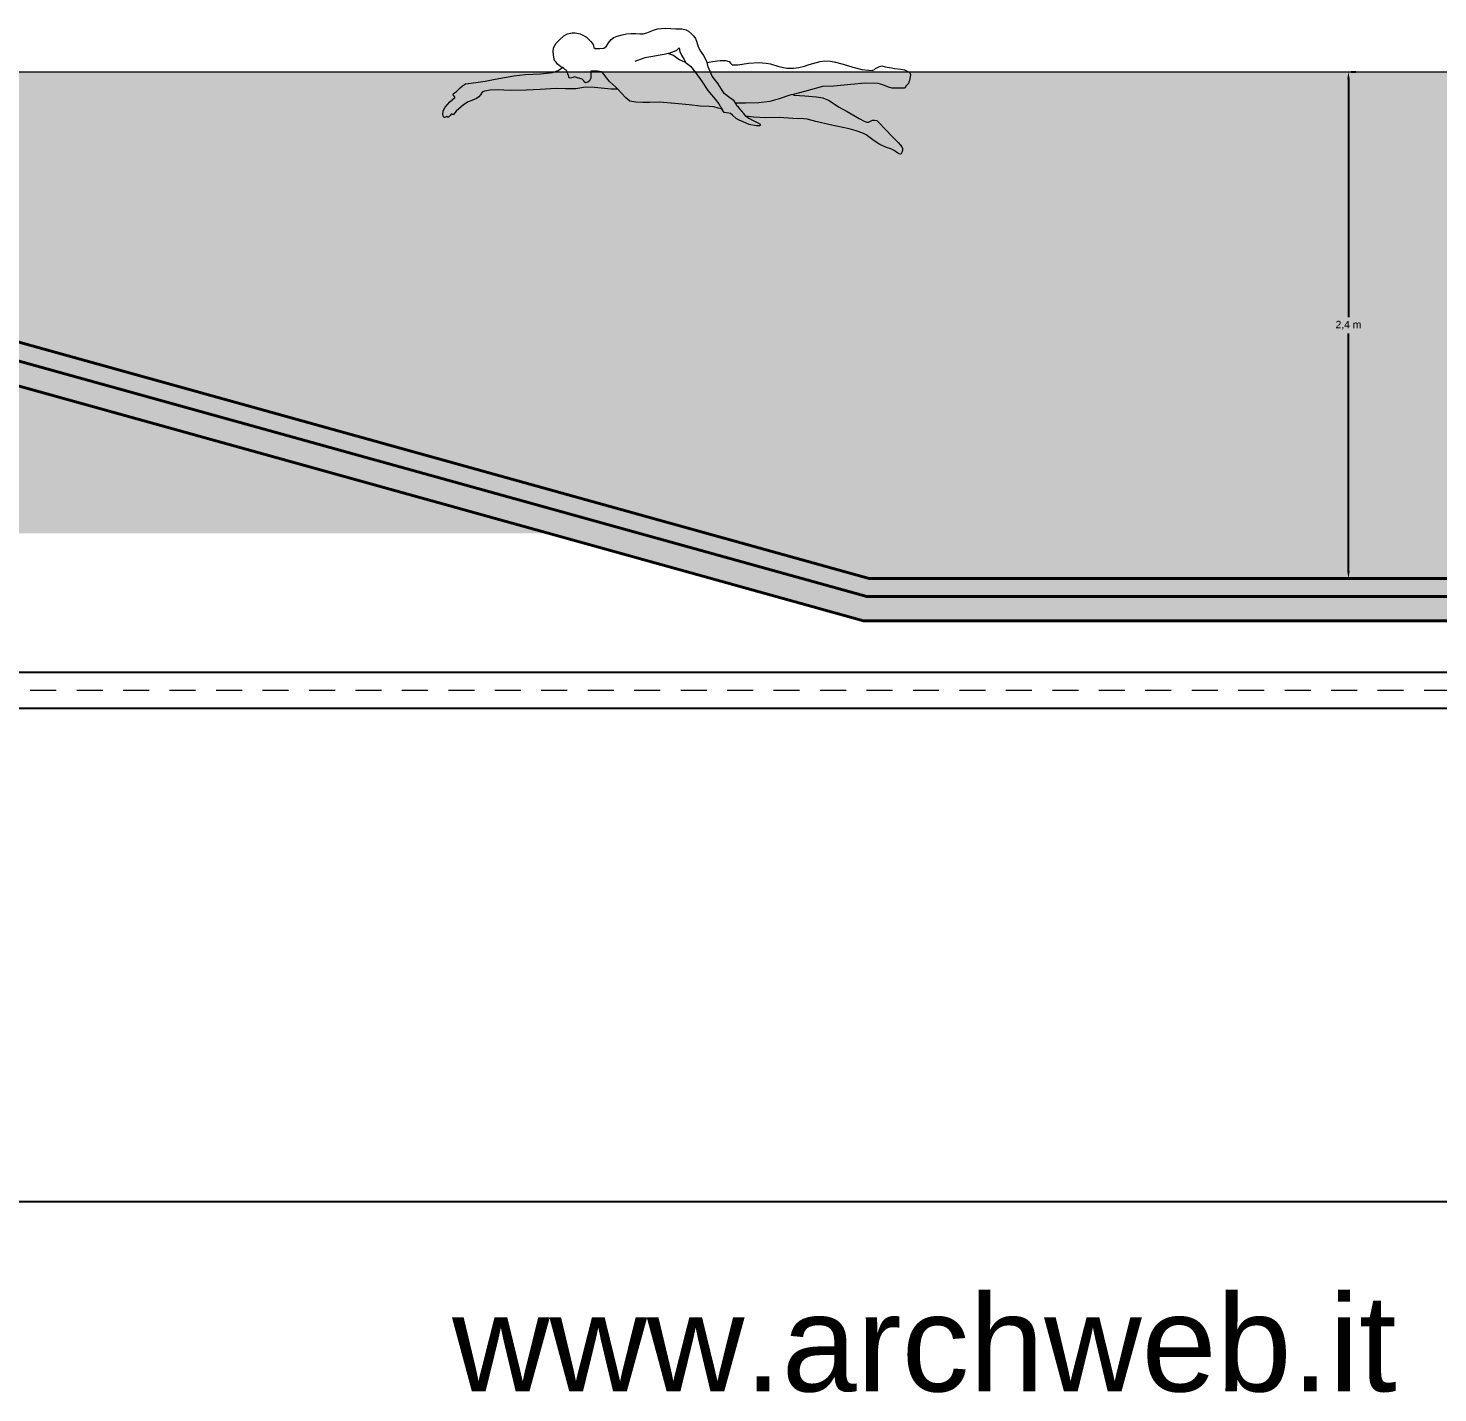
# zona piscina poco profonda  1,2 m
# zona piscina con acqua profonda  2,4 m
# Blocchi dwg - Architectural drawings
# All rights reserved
# Model space of a CAD drawing. Header units: millimetres. Extents: x 3441.7 to 3473.1, y 1370.7 to 1404.8.
# Drawn here: x 3453.69 to 3460.58, y 1371.77 to 1378.44 of the extents above; entities that cross this region are included whole.
import ezdxf

# ---------------------------------------------------------------- set-up
doc = ezdxf.new("R2010")
doc.units = ezdxf.units.MM
doc.linetypes.add('TRATTEGGIATA2', pattern=[9.525, 6.35, -3.175])
doc.layers.add('ACQUA - water hatch', color=7, linetype='Continuous', lineweight=0, true_color=0x0f87ff)
doc.layers.add('TRATTEGGI - hatch', color=7, linetype='Continuous', lineweight=5, true_color=0x8f8f8f)
doc.layers.add('MURATURA_section_wall', color=7, linetype='Continuous', lineweight=40)
doc.layers.add('SEZIONI_medie_small_section', color=2, linetype='Continuous', lineweight=25)
doc.layers.add('QUOTE - dimension', color=252, linetype='Continuous')
doc.layers.add('www.archweb.it - blocchi dwg', color=2, linetype='Continuous')
doc.styles.get("Standard").update_dxf_attribs({"font": 'arial.ttf'})
doc.dimstyles.get("Standard").update_dxf_attribs({"dimtxt": 0.18, "dimasz": 0.18, "dimexe": 0.18, "dimexo": 0.0625, "dimgap": 0.09, "dimtad": 0, "dimtih": 1, "dimtoh": 1, "dimdec": 4, "dimzin": 0, "dimdsep": 46, "dimtxsty": 'Standard', "dimcen": 0.09, "dimadec": 0, "dimazin": 0, "dimtfac": 1, "dimtdec": 4, "dimtofl": 0, "dimtmove": 0, "dimatfit": 3, "dimfxl": 0, "dimtolj": 1, "dimtzin": 0, "dimarcsym": 0})

# ---------------------------------------------------------------- blocks, each defined once
blk = doc.blocks.new('*D3')
at = {"layer": 'Defpoints', "color": 0, "transparency": 16777216}
for p in [(3460.1409, 1378.2251), (3460.1409, 1375.7504), (3460.1409, 1375.7504)]:
    blk.add_point(p, dxfattribs=at)
at = {"layer": 'QUOTE - dimension', "color": 0, "lineweight": -2, "transparency": 16777216}
for p, q in [((3460.1534, 1378.2251), (3460.1769, 1378.2251)), ((3460.1409, 1378.1891), (3460.1409, 1377.0274)), ((3460.1409, 1375.7864), (3460.1409, 1376.9481)), ((3460.1534, 1375.7504), (3460.1769, 1375.7504))]:
    blk.add_line(p, q, dxfattribs=at)
at = {"layer": 'QUOTE - dimension', "color": 0, "transparency": 16777216}
for points in [[(3460.1349, 1378.1891), (3460.1469, 1378.1891), (3460.1409, 1378.2251)], [(3460.1349, 1375.7864), (3460.1469, 1375.7864), (3460.1409, 1375.7504)]]:
    blk.add_solid(points, dxfattribs=at)
at = {"layer": 'QUOTE - dimension', "color": 0, "transparency": 16777216, "insert": (3460.1409, 1376.9878), "char_height": 0.036, "attachment_point": 5}
blk.add_mtext('\\A1;2,4 m', dxfattribs=at)

msp = doc.modelspace()

# ---------------------------------------------------------------- hatches: boundary and pattern name
at = {"layer": 'ACQUA - water hatch'}
h = msp.add_hatch(dxfattribs=at)
h.set_pattern_fill('LEGNO6', color=256, scale=0.259, angle=65, style=0, pattern_type=2)
h.set_pattern_definition([(173.4349, (3464.513885, 1369.79896), (-0.5789255, -0.01581703), [0.0982835, -0.7207462]), (204.3987, (3464.416246, 1369.810198), (-1.830417354, -0.861111376), [0.0477573, -2.340105]), (201.8476, (3464.482212, 1370.025204), (-4.928144378, -1.988591047), [0.1136062, -5.5667072]), (174.9831, (3464.376765, 1369.982926), (-2.20624422, 0.171464088), [0.0606303, -2.970887]), (155, (3464.5511, 1369.87877), (-0.344192, -0.1252756), [0.0518, -0.2072]), (183.4429, (3464.504154, 1369.900662), (3.817745437, 0.220178472), [0.1413865, -6.9279376]), (149.2894, (3464.363023, 1369.89217), (2.003145043, -1.21985713), [0.0520585, -2.5508594]), (194.8056, (3464.318265, 1369.918757), (1.611500915, 0.391645), [0.040457, -1.9823977])])
edge = h.paths.add_edge_path()
edge.add_line((3464.10357, 1377.69899), (3464.34526, 1377.69899))
edge.add_spline(control_points=[(3464.34526, 1377.69899), (3464.31738, 1377.70386), (3464.27439, 1377.71136), (3464.23571, 1377.75122), (3464.21041, 1377.78021), (3464.1991, 1377.81563), (3464.20826, 1377.85493), (3464.2353, 1377.88398), (3464.26219, 1377.9212), (3464.30665, 1377.94201), (3464.3386, 1377.95652), (3464.35398, 1377.96351)], knot_values=[0, 0, 0, 0, 0.0819157, 0.126307, 0.1627723, 0.1969506, 0.2334561, 0.2776395, 0.3145766, 0.3695206, 0.4204863, 0.4204863, 0.4204863, 0.4204863], degree=3, periodic=0)
edge.add_spline(control_points=[(3464.35398, 1377.96351), (3464.3471, 1377.96376), (3464.31086, 1377.96445), (3464.24823, 1377.95681), (3464.19037, 1378.00127), (3464.13592, 1378.01942), (3464.10024, 1378.06185), (3464.09764, 1378.11944), (3464.11059, 1378.18056), (3464.08178, 1378.21054), (3464.071, 1378.22509)], knot_values=[1.3684539, 1.3684539, 1.3684539, 1.3684539, 1.3888801, 1.4755837, 1.5480596, 1.5976964, 1.646565, 1.7024186, 1.7667458, 1.8194962, 1.8194962, 1.8194962, 1.8194962], degree=3, periodic=0)
edge.add_line((3464.071, 1378.22509), (3446.14164, 1378.22509))
edge.add_spline(control_points=[(3446.14164, 1378.22509), (3446.15635, 1378.22319), (3446.18376, 1378.21072), (3446.19915, 1378.17203), (3446.22047, 1378.15355), (3446.22639, 1378.13856), (3446.22718, 1378.13606)], knot_values=[0.1491572, 0.1491572, 0.1491572, 0.1491572, 0.1917368, 0.2308107, 0.2686815, 0.276015, 0.276015, 0.276015, 0.276015], degree=3, periodic=0)
edge.add_spline(control_points=[(3446.22718, 1378.13606), (3446.2442, 1378.13588), (3446.27594, 1378.13554), (3446.30117, 1378.11654), (3446.31288, 1378.10773)], knot_values=[0, 0, 0, 0, 0.0495511, 0.0923875, 0.0923875, 0.0923875, 0.0923875], degree=3, periodic=0)
edge.add_spline(control_points=[(3446.31288, 1378.10773), (3446.31396, 1378.10841), (3446.32779, 1378.11597), (3446.36366, 1378.10667), (3446.39701, 1378.12472), (3446.40545, 1378.13986), (3446.41068, 1378.14923), (3446.4291, 1378.16216), (3446.45982, 1378.15927), (3446.48942, 1378.1528), (3446.5128, 1378.12457), (3446.51773, 1378.09701), (3446.51822, 1378.07885), (3446.51825, 1378.07511)], knot_values=[0.5068519, 0.5068519, 0.5068519, 0.5068519, 0.5107683, 0.5555326, 0.6075577, 0.6075577, 0.6075577, 0.6397339, 0.6660367, 0.6989104, 0.7272924, 0.7698609, 0.780974, 0.780974, 0.780974, 0.780974], degree=3, periodic=0)
edge.add_spline(control_points=[(3446.51825, 1378.07511), (3446.52525, 1378.08538), (3446.53872, 1378.10513), (3446.57376, 1378.12488), (3446.60819, 1378.12099), (3446.64036, 1378.12575), (3446.65768, 1378.1145), (3446.66608, 1378.10781), (3446.66755, 1378.10659)], knot_values=[0, 0, 0, 0, 0.0370602, 0.0712396, 0.1138993, 0.1389495, 0.1658365, 0.1716665, 0.1716665, 0.1716665, 0.1716665], degree=3, periodic=0)
edge.add_spline(control_points=[(3446.66755, 1378.10659), (3446.67875, 1378.10707), (3446.70227, 1378.10806), (3446.74047, 1378.11366), (3446.76611, 1378.10485), (3446.77988, 1378.10011)], knot_values=[0, 0, 0, 0, 0.0337382, 0.0707899, 0.113759, 0.113759, 0.113759, 0.113759], degree=3, periodic=0)
edge.add_spline(control_points=[(3446.77988, 1378.10011), (3446.78808, 1378.11027), (3446.82119, 1378.1195), (3446.86848, 1378.11526), (3446.92622, 1378.11826), (3446.98928, 1378.11232), (3447.04798, 1378.13931), (3447.08835, 1378.09657), (3447.07995, 1378.05641), (3447.06337, 1378.03905), (3447.05706, 1378.0347)], knot_values=[0.1587862, 0.1587862, 0.1587862, 0.1587862, 0.2016189, 0.2422683, 0.3076614, 0.3713105, 0.4353267, 0.4740692, 0.5205194, 0.5432387, 0.5432387, 0.5432387, 0.5432387], degree=3, periodic=0)
edge.add_spline(control_points=[(3447.05706, 1378.0347), (3447.07064, 1378.04143), (3447.10415, 1378.04115), (3447.13381, 1378.0374), (3447.14875, 1378.03593), (3447.15604, 1378.03521), (3447.16919, 1378.03306), (3447.18402, 1378.02608), (3447.18779, 1378.02108)], knot_values=[0.5074613, 0.5074613, 0.5074613, 0.5074613, 0.5546599, 0.5996789, 0.5996789, 0.5996789, 0.6216491, 0.6415851, 0.6415851, 0.6415851, 0.6415851], degree=3, periodic=0)
edge.add_spline(control_points=[(3447.18779, 1378.02108), (3447.19172, 1378.03691), (3447.19938, 1378.06779), (3447.24691, 1378.07798), (3447.26492, 1378.11754), (3447.30853, 1378.12706), (3447.34873, 1378.10857), (3447.3571, 1378.06079), (3447.40051, 1378.06458), (3447.41693, 1378.04069), (3447.41903, 1378.03066)], knot_values=[0, 0, 0, 0, 0.0451471, 0.0880631, 0.1274318, 0.1641533, 0.2097653, 0.2450043, 0.2860508, 0.3159381, 0.3159381, 0.3159381, 0.3159381], degree=3, periodic=0)
edge.add_spline(control_points=[(3447.41903, 1378.03066), (3447.41838, 1378.03982), (3447.4297, 1378.06121), (3447.46305, 1378.07165), (3447.50064, 1378.07668), (3447.53738, 1378.07376), (3447.56825, 1378.06538), (3447.57749, 1378.05026), (3447.57917, 1378.04478)], knot_values=[0.0835072, 0.0835072, 0.0835072, 0.0835072, 0.1109208, 0.1459304, 0.1842109, 0.2246323, 0.2574188, 0.2740681, 0.2740681, 0.2740681, 0.2740681], degree=3, periodic=0)
edge.add_spline(control_points=[(3447.57917, 1378.04478), (3447.58904, 1378.05456), (3447.61022, 1378.07554), (3447.65673, 1378.07134), (3447.69875, 1378.07323), (3447.73759, 1378.07052), (3447.765, 1378.05149), (3447.7767, 1378.02745), (3447.77825, 1378.00658), (3447.78116, 1377.99546), (3447.78211, 1377.99071)], knot_values=[0, 0, 0, 0, 0.0398251, 0.0854682, 0.1301232, 0.169231, 0.1987709, 0.2256341, 0.2465099, 0.2607909, 0.2607909, 0.2607909, 0.2607909], degree=3, periodic=0)
edge.add_spline(control_points=[(3447.78211, 1377.99071), (3447.78341, 1378.00295), (3447.78554, 1378.02292), (3447.78184, 1378.05361), (3447.80511, 1378.06886), (3447.82611, 1378.06761), (3447.8469, 1378.0663), (3447.86766, 1378.06797), (3447.89314, 1378.06235), (3447.90297, 1378.03769), (3447.89744, 1378.01546), (3447.90053, 1378.0008), (3447.90169, 1377.99337)], knot_values=[0, 0, 0, 0, 0.0376149, 0.0613366, 0.084986, 0.1086813, 0.1242426, 0.1472231, 0.1722302, 0.1952034, 0.2175285, 0.2397514, 0.2397514, 0.2397514, 0.2397514], degree=3, periodic=0)
edge.add_spline(control_points=[(3447.90169, 1377.99337), (3447.90962, 1377.99329), (3447.92337, 1377.99314), (3447.94244, 1377.99248), (3447.95296, 1377.98914), (3447.95791, 1377.98757)], knot_values=[0, 0, 0, 0, 0.0238362, 0.0413263, 0.0568171, 0.0568171, 0.0568171, 0.0568171], degree=3, periodic=0)
edge.add_spline(control_points=[(3447.95791, 1377.98757), (3447.95866, 1377.99035), (3447.96366, 1378.00104), (3447.98979, 1378.00696), (3448.01849, 1378.03555), (3448.04657, 1378.00752), (3448.05691, 1377.99282), (3448.06312, 1377.98652), (3448.06702, 1377.98257), (3448.07391, 1377.97622), (3448.08353, 1377.96485), (3448.09276, 1377.95396), (3448.09454, 1377.94372), (3448.09445, 1377.93914)], knot_values=[0.3636794, 0.3636794, 0.3636794, 0.3636794, 0.3719812, 0.397849, 0.4390113, 0.4695965, 0.4961544, 0.4961544, 0.4961544, 0.5127883, 0.5241538, 0.5410573, 0.5544542, 0.5544542, 0.5544542, 0.5544542], degree=3, periodic=0)
edge.add_spline(control_points=[(3448.09445, 1377.93914), (3448.10221, 1377.95268), (3448.11477, 1377.97461), (3448.14032, 1377.99899), (3448.16247, 1378.03317), (3448.22025, 1378.02663), (3448.23653, 1377.9759), (3448.29642, 1377.98152), (3448.28592, 1377.93533), (3448.27589, 1377.91411), (3448.27146, 1377.90036), (3448.27048, 1377.89661)], knot_values=[0, 0, 0, 0, 0.0463825, 0.0751517, 0.1061591, 0.1632182, 0.2011396, 0.2505972, 0.280599, 0.313752, 0.3253806, 0.3253806, 0.3253806, 0.3253806], degree=3, periodic=0)
edge.add_spline(control_points=[(3448.27048, 1377.89661), (3448.30785, 1377.90144), (3448.37653, 1377.91031), (3448.46942, 1377.90625), (3448.54507, 1377.90973), (3448.58615, 1377.87569), (3448.61707, 1377.85502), (3448.6477, 1377.83591), (3448.65442, 1377.80353), (3448.66234, 1377.76909), (3448.63397, 1377.75783), (3448.61826, 1377.75402), (3448.61084, 1377.75266)], knot_values=[0, 0, 0, 0, 0.112344, 0.2065086, 0.2832619, 0.3263627, 0.3607627, 0.3978758, 0.4262116, 0.4605574, 0.4846534, 0.5066849, 0.5066849, 0.5066849, 0.5066849], degree=3, periodic=0)
edge.add_spline(control_points=[(3448.61084, 1377.75266), (3448.62264, 1377.74882), (3448.64943, 1377.7401), (3448.67886, 1377.70328), (3448.66345, 1377.66685), (3448.64765, 1377.64093), (3448.62176, 1377.62182), (3448.60117, 1377.61842), (3448.59004, 1377.6177)], knot_values=[0, 0, 0, 0, 0.0374605, 0.0850552, 0.1176862, 0.1474328, 0.1769823, 0.2100069, 0.2100069, 0.2100069, 0.2100069], degree=3, periodic=0)
edge.add_spline(control_points=[(3448.59004, 1377.6177), (3448.61256, 1377.61874), (3448.65693, 1377.62004), (3448.7199, 1377.60914), (3448.76449, 1377.57012), (3448.8086, 1377.55063), (3448.82406, 1377.49924), (3448.78405, 1377.48216), (3448.76815, 1377.4478), (3448.74865, 1377.44044), (3448.73853, 1377.43874)], knot_values=[0.4672533, 0.4672533, 0.4672533, 0.4672533, 0.5350515, 0.601616, 0.6510086, 0.7101313, 0.7424513, 0.7825655, 0.8181973, 0.8489212, 0.8489212, 0.8489212, 0.8489212], degree=3, periodic=0)
edge.add_spline(control_points=[(3448.73853, 1377.43874), (3448.75371, 1377.43869), (3448.78304, 1377.43859), (3448.8228, 1377.43428), (3448.85843, 1377.43161), (3448.88758, 1377.41286), (3448.91441, 1377.39296), (3448.93865, 1377.36375), (3448.9362, 1377.32564), (3448.92081, 1377.29371), (3448.87882, 1377.26027), (3448.81814, 1377.26208), (3448.75106, 1377.26163), (3448.71758, 1377.2422), (3448.69733, 1377.23692), (3448.69627, 1377.23666)], knot_values=[0.3708013, 0.3708013, 0.3708013, 0.3708013, 0.4162253, 0.45863, 0.4914385, 0.5212076, 0.5602242, 0.5931243, 0.6290503, 0.6672154, 0.6972498, 0.7844632, 0.8385892, 0.8960337, 0.8992006, 0.8992006, 0.8992006, 0.8992006], degree=3, periodic=0)
edge.add_spline(control_points=[(3448.85281, 1377.26286), (3448.8717, 1377.26456), (3448.90197, 1377.26729), (3448.94839, 1377.26212), (3448.99496, 1377.24666), (3449.026, 1377.20145), (3449.05801, 1377.17047), (3449.06399, 1377.12633), (3449.02708, 1377.11732), (3449.00512, 1377.08099), (3448.94561, 1377.08922), (3448.89037, 1377.08728), (3448.84846, 1377.08191), (3448.83021, 1377.08013)], knot_values=[0.3274637, 0.3274637, 0.3274637, 0.3274637, 0.3840931, 0.4182455, 0.4677755, 0.5249728, 0.5758999, 0.6058253, 0.6313329, 0.6738884, 0.7209097, 0.7918059, 0.8461869, 0.8461869, 0.8461869, 0.8461869], degree=3, periodic=0)
edge.add_line((3448.83021, 1377.08013), (3453.01135, 1377.08013))
edge.add_line((3453.01135, 1377.08013), (3457.79964, 1375.75042))
edge.add_line((3457.79964, 1375.75042), (3462.68957, 1375.75042))
edge.add_line((3462.68957, 1375.75042), (3463.09253, 1376.77315))
edge.add_line((3463.09253, 1376.77315), (3462.73045, 1376.77315))
edge.add_line((3462.73045, 1376.77315), (3462.73045, 1376.94983))
edge.add_line((3462.73045, 1376.94983), (3463.16214, 1376.94983))
edge.add_line((3463.16214, 1376.94983), (3463.28896, 1377.2717))
edge.add_line((3463.28896, 1377.2717), (3463.89988, 1377.2717))
edge.add_line((3463.89988, 1377.2717), (3464.10357, 1377.69899))
edge = h.paths.add_edge_path(flags=16)
edge.add_spline(control_points=[(3462.89783, 1377.58058), (3462.89389, 1377.57682), (3462.88735, 1377.57058), (3462.87565, 1377.567), (3462.86603, 1377.56992), (3462.86002, 1377.57965), (3462.86146, 1377.59096), (3462.86826, 1377.6008), (3462.87628, 1377.61367), (3462.88912, 1377.62806), (3462.90595, 1377.64384), (3462.92961, 1377.65603), (3462.96053, 1377.65933), (3462.99428, 1377.6563), (3463.0259, 1377.6376), (3463.04439, 1377.60589), (3463.0537, 1377.56923), (3463.05536, 1377.53631), (3463.05926, 1377.50362), (3463.08434, 1377.48649), (3463.11158, 1377.48383), (3463.1366, 1377.49518), (3463.15635, 1377.51785), (3463.17105, 1377.55091), (3463.1956, 1377.5833), (3463.23114, 1377.61001), (3463.25998, 1377.60996), (3463.27446, 1377.60993)], knot_values=[0, 0, 0, 0, 0.0161537, 0.0268363, 0.0350294, 0.0443653, 0.0586617, 0.0662102, 0.0802145, 0.1040897, 0.1237988, 0.1492253, 0.1822348, 0.2158245, 0.2494053, 0.287833, 0.3226859, 0.3617093, 0.388394, 0.4161099, 0.4447288, 0.4673506, 0.4957495, 0.5328443, 0.5753155, 0.6173434, 0.6596894, 0.6596894, 0.6596894, 0.6596894], degree=3, periodic=0)
edge.add_spline(control_points=[(3463.27446, 1377.60993), (3463.27901, 1377.61938), (3463.2912, 1377.64398), (3463.31887, 1377.68647), (3463.37208, 1377.71819), (3463.43715, 1377.74081), (3463.48346, 1377.74038), (3463.50851, 1377.74014)], knot_values=[0, 0, 0, 0, 0.0107023, 0.0279867, 0.0507214, 0.0721903, 0.0974941, 0.0974941, 0.0974941, 0.0974941], degree=3, periodic=0)
edge.add_line((3463.50851, 1377.74014), (3463.50852, 1377.82882))
edge.add_arc((3463.7807, 1377.82413), 0.27222, 87.271428, 179.013449, ccw=False)
edge.add_line((3463.79366, 1378.09604), (3463.79366, 1378.02231))
edge.add_arc((3463.7807, 1377.82413), 0.1986, 86.258752, 179.013449)
edge.add_line((3463.58213, 1377.82755), (3463.58213, 1377.74014))
edge.add_spline(control_points=[(3463.58213, 1377.74014), (3463.59979, 1377.73462), (3463.63148, 1377.72471), (3463.66486, 1377.68976), (3463.67068, 1377.66278), (3463.6734, 1377.6502)], knot_values=[0, 0, 0, 0, 0.0549241, 0.0985625, 0.1366645, 0.1366645, 0.1366645, 0.1366645], degree=3, periodic=0)
edge.add_line((3463.6734, 1377.6502), (3463.70284, 1377.6502))
edge.add_line((3463.70284, 1377.6502), (3463.70284, 1377.55008))
edge.add_line((3463.70284, 1377.55008), (3463.6734, 1377.55008))
edge.add_spline(control_points=[(3463.6734, 1377.55008), (3463.67068, 1377.5375), (3463.66486, 1377.51051), (3463.63148, 1377.47557), (3463.59979, 1377.46565), (3463.58213, 1377.46013)], knot_values=[0, 0, 0, 0, 0.038102, 0.0817404, 0.1366645, 0.1366645, 0.1366645, 0.1366645], degree=3, periodic=0)
edge.add_line((3463.58213, 1377.46013), (3463.58213, 1377.82755))
edge.add_arc((3463.7807, 1377.82413), 0.1986, 86.258752, 179.013449, ccw=False)
edge.add_line((3463.79366, 1378.02231), (3463.79366, 1378.09604))
edge.add_arc((3463.7807, 1377.82413), 0.27222, 87.271428, 179.013449)
edge.add_line((3463.50852, 1377.82882), (3463.50851, 1377.46013))
edge.add_spline(control_points=[(3463.50851, 1377.46013), (3463.48346, 1377.4599), (3463.43715, 1377.45946), (3463.37208, 1377.48208), (3463.31887, 1377.5138), (3463.29491, 1377.5506), (3463.28511, 1377.56902), (3463.28334, 1377.57243)], knot_values=[0, 0, 0, 0, 0.0253038, 0.0467727, 0.0695074, 0.0867918, 0.0907004, 0.0907004, 0.0907004, 0.0907004], degree=3, periodic=0)
edge.add_spline(control_points=[(3463.28334, 1377.57243), (3463.21957, 1377.57261), (3463.2236, 1377.55797), (3463.1705, 1377.47298), (3463.13057, 1377.44268), (3463.0672, 1377.45277), (3463.04414, 1377.46286), (3463.01546, 1377.51285), (3463.01876, 1377.52933), (3463.01666, 1377.5551), (3463.01558, 1377.56542), (3463.00604, 1377.60514), (3462.99511, 1377.61976), (3462.94667, 1377.62138), (3462.93492, 1377.61955), (3462.92109, 1377.60658)], knot_values=[0, 0, 0, 0, 0.0544529, 0.0544529, 0.0790234, 0.0790234, 0.0923773, 0.0923773, 0.1057311, 0.1057311, 0.119085, 0.119085, 0.1599355, 0.1599355, 0.1862234, 0.1862234, 0.1862234, 0.1862234], degree=3, periodic=0)
edge.add_spline(control_points=[(3462.92109, 1377.60658), (3462.91858, 1377.60395), (3462.91353, 1377.59866), (3462.90604, 1377.58975), (3462.90071, 1377.5838), (3462.89783, 1377.58058)], knot_values=[0, 0, 0, 0, 0.0109117, 0.0219158, 0.0348922, 0.0348922, 0.0348922, 0.0348922], degree=3, periodic=0)
at = {"layer": 'TRATTEGGI - hatch', "true_color": 0x383838}
h = msp.add_hatch(color=250, dxfattribs=at)
edge = h.paths.add_edge_path()
edge.add_spline(control_points=[(3448.83021, 1377.08013), (3448.80319, 1377.07749), (3448.77606, 1377.07608), (3448.74973, 1377.08013)], knot_values=[0.0838559, 0.0838559, 0.0838559, 0.0838559, 0.111202, 0.111202, 0.111202, 0.111202], degree=3, periodic=0)
edge.add_line((3448.74973, 1377.08013), (3448.62197, 1377.08013))
edge.add_line((3448.62197, 1377.08013), (3448.44595, 1376.74255))
edge.add_line((3448.44595, 1376.74255), (3446.97357, 1376.74255))
edge.add_line((3446.97357, 1376.74255), (3445.35531, 1378.00195))
edge.add_line((3445.35531, 1378.00195), (3444.76545, 1378.00195))
edge.add_line((3444.76545, 1378.00195), (3444.76545, 1377.9136))
edge.add_line((3444.76545, 1377.9136), (3445.32498, 1377.9136))
edge.add_line((3445.32498, 1377.9136), (3446.94324, 1376.65421))
edge.add_line((3446.94324, 1376.65421), (3448.49952, 1376.65421))
edge.add_line((3448.49952, 1376.65421), (3448.67554, 1376.99178))
edge.add_line((3448.67554, 1376.99178), (3452.99931, 1376.99178))
edge.add_line((3452.99931, 1376.99178), (3457.7876, 1375.66207))
edge.add_line((3457.7876, 1375.66207), (3462.74971, 1375.66207))
edge.add_line((3462.74971, 1375.66207), (3463.18748, 1376.77315))
edge.add_line((3463.18748, 1376.77315), (3463.09253, 1376.77315))
edge.add_line((3463.09253, 1376.77315), (3462.68957, 1375.75042))
edge.add_line((3462.68957, 1375.75042), (3457.79964, 1375.75042))
edge.add_line((3457.79964, 1375.75042), (3453.01135, 1377.08013))
edge.add_line((3453.01135, 1377.08013), (3448.83021, 1377.08013))
at = {"layer": 'TRATTEGGI - hatch'}
h = msp.add_hatch(dxfattribs=at)
h.set_pattern_fill('AR-SAND', color=256, scale=0.029448, style=0)
h.set_pattern_definition([(37.5, (3421.35155, 1277.84839), (-0.001855006, 0.056740425), [0, -0.044760422, 0, -0.050060999, 0, -0.047852425]), (7.5, (3421.35155, 1277.84839), (0.05211576, 0.08310556), [0, -0.02414707, 0, -0.040343275, 0, -0.015460014]), (327.5, (3421.31533, 1277.84839), (0.091704148, 0.000166646), [0, -0.014723823, 0, -0.053005763, 0, -0.069201969]), (317.5, (3421.31533, 1277.84839), (0.088523353, 0.02584548), [0, -0.007361912, 0, -0.034748223, 0, -0.039754322])])
h.paths.add_polyline_path([(3446.94324, 1376.65421), (3445.32498, 1377.9136), (3444.76545, 1377.9136), (3444.76545, 1377.79581), (3445.28455, 1377.79581), (3446.90281, 1376.53642), (3448.57094, 1376.53642), (3448.74696, 1376.87399), (3452.98325, 1376.87399), (3457.77155, 1375.54428), (3462.82991, 1375.54428), (3463.31408, 1376.77315), (3463.18748, 1376.77315), (3462.74971, 1375.66207), (3457.7876, 1375.66207), (3452.99931, 1376.99178), (3448.67554, 1376.99178), (3448.49952, 1376.65421)])
h = msp.add_hatch(dxfattribs=at)
h.set_pattern_fill('EARTH', color=256, scale=0.588953, style=0)
h.set_pattern_definition([(0, (3421.35155, 1277.84839), (0.14723823, 0.14723823), [0.14723823, -0.14723823]), (0, (3421.35155, 1277.9036), (0.14723823, 0.14723823), [0.14723823, -0.14723823]), (0, (3421.35155, 1277.95882), (0.14723823, 0.14723823), [0.14723823, -0.14723823]), (90, (3421.36995, 1277.97722), (-0.14723823, 0.14723823), [0.14723823, -0.14723823]), (90, (3421.42517, 1277.97722), (-0.14723823, 0.14723823), [0.14723823, -0.14723823]), (90, (3421.48038, 1277.97722), (-0.14723823, 0.14723823), [0.14723823, -0.14723823])])
h.paths.add_polyline_path([(3456.23186, 1375.97185), (3452.98325, 1376.87399), (3448.74696, 1376.87399), (3448.57094, 1376.53642), (3446.90281, 1376.53642), (3446.90281, 1375.97185)])

# ---------------------------------------------------------------- linework, layer by layer
at = {"layer": 'ACQUA - water hatch', "color": 254, "true_color": 0xb9dcf9}
for p, q in [((3456.30669, 1378.401), (3456.32537, 1378.41064)), ((3456.32537, 1378.41064), (3456.34779, 1378.41562)), ((3456.34779, 1378.41562), (3456.36304, 1378.41687)), ((3456.36304, 1378.41687), (3456.38659, 1378.41097)), ((3456.38659, 1378.41097), (3456.40309, 1378.40257)), ((3456.59269, 1378.40662), (3456.61293, 1378.41129)), ((3456.61293, 1378.41129), (3456.63597, 1378.41222)), ((3456.63597, 1378.41222), (3456.65962, 1378.41222)), ((3456.65962, 1378.41222), (3456.67924, 1378.41129)), ((3456.67924, 1378.41129), (3456.69511, 1378.41098)), ((3456.69511, 1378.41098), (3456.71317, 1378.41658)), ((3456.71317, 1378.41658), (3456.74544, 1378.42877)), ((3456.74544, 1378.42877), (3456.76443, 1378.43561)), ((3456.76443, 1378.43561), (3456.78373, 1378.43779)), ((3456.78373, 1378.43779), (3456.80428, 1378.43872)), ((3456.80428, 1378.43872), (3456.83074, 1378.43748)), ((3456.83074, 1378.43748), (3456.8544, 1378.43623)), ((3456.8544, 1378.43623), (3456.8839, 1378.43542)), ((3456.8839, 1378.43542), (3456.90568, 1378.43147)), ((3456.90568, 1378.43147), (3456.91707, 1378.42405)), ((3456.91707, 1378.42405), (3456.93139, 1378.41151)), ((3456.93139, 1378.41151), (3456.94263, 1378.40004)), ((3456.25433, 1378.32113), (3456.2562, 1378.34241)), ((3456.2562, 1378.34241), (3456.2699, 1378.36542)), ((3456.2699, 1378.36542), (3456.28609, 1378.38191)), ((3456.28609, 1378.38191), (3456.30669, 1378.401)), ((3456.40309, 1378.40257), (3456.41772, 1378.39448)), ((3456.41772, 1378.39448), (3456.42768, 1378.38515)), ((3456.42768, 1378.38515), (3456.43889, 1378.37302)), ((3456.43889, 1378.37302), (3456.45103, 1378.35934)), ((3456.45103, 1378.35934), (3456.45303, 1378.34462)), ((3456.45303, 1378.34462), (3456.46112, 1378.33964)), ((3456.46112, 1378.33964), (3456.48323, 1378.34027)), ((3456.48323, 1378.34027), (3456.50346, 1378.34151)), ((3456.50346, 1378.34151), (3456.51529, 1378.35084)), ((3456.51529, 1378.35084), (3456.52588, 1378.36795)), ((3456.52588, 1378.36795), (3456.53802, 1378.38412)), ((3456.53802, 1378.38412), (3456.55078, 1378.39251)), ((3456.55078, 1378.39251), (3456.56779, 1378.39947)), ((3456.56779, 1378.39947), (3456.59269, 1378.40662)), ((3456.85889, 1378.33197), (3456.87116, 1378.3427)), ((3456.87116, 1378.3427), (3456.8732, 1378.32483)), ((3456.94263, 1378.40004), (3456.94996, 1378.38784)), ((3456.94996, 1378.38784), (3456.95634, 1378.37116)), ((3456.95634, 1378.37116), (3456.96367, 1378.34822)), ((3456.96367, 1378.34822), (3456.97518, 1378.32589)), ((3456.25869, 1378.29655), (3456.25433, 1378.32113)), ((3456.26243, 1378.28163), (3456.25869, 1378.29655)), ((3456.2693, 1378.273), (3456.26243, 1378.28163)), ((3456.2763, 1378.26351), (3456.2693, 1378.273)), ((3456.66686, 1378.28064), (3456.65404, 1378.27679)), ((3456.70293, 1378.29476), (3456.66686, 1378.28064)), ((3456.74205, 1378.30053), (3456.70293, 1378.29476)), ((3456.76837, 1378.30511), (3456.74205, 1378.30053)), ((3456.79672, 1378.31012), (3456.76837, 1378.30511)), ((3456.81698, 1378.31461), (3456.79672, 1378.31012)), ((3456.81698, 1378.31461), (3456.83947, 1378.32278)), ((3456.82465, 1378.31206), (3456.81698, 1378.31461)), ((3456.83947, 1378.30644), (3456.82465, 1378.31206)), ((3456.83947, 1378.32278), (3456.85889, 1378.33197)), ((3456.8686, 1378.28602), (3456.83947, 1378.30644)), ((3456.89007, 1378.27581), (3456.8686, 1378.28602)), ((3456.8732, 1378.32483), (3456.88189, 1378.30696)), ((3456.88189, 1378.30696), (3456.89569, 1378.28602)), ((3456.90029, 1378.27274), (3456.89007, 1378.27581)), ((3456.89569, 1378.28602), (3456.89927, 1378.27529)), ((3456.89927, 1378.27529), (3456.89978, 1378.27376)), ((3456.89978, 1378.27376), (3456.90029, 1378.27274)), ((3456.90029, 1378.27274), (3456.92623, 1378.25362)), ((3456.97518, 1378.32589), (3456.98935, 1378.30514)), ((3456.98935, 1378.30514), (3457.00796, 1378.27149)), ((3457.00796, 1378.27149), (3457.03325, 1378.27651)), ((3457.01219, 1378.25011), (3457.00796, 1378.27149)), ((3457.03325, 1378.27651), (3457.07054, 1378.2815)), ((3457.07054, 1378.2815), (3457.0963, 1378.28073)), ((3457.0963, 1378.28073), (3457.11448, 1378.27609)), ((3457.11448, 1378.27609), (3457.12179, 1378.26803)), ((3457.20886, 1378.26839), (3457.26037, 1378.27108)), ((3457.26037, 1378.27108), (3457.29651, 1378.26839)), ((3457.50551, 1378.26099), (3457.55958, 1378.27561)), ((3457.55958, 1378.27561), (3457.58072, 1378.27868)), ((3457.58072, 1378.27868), (3457.60802, 1378.2783)), ((3457.60802, 1378.2783), (3457.62878, 1378.27446)), ((3457.62878, 1378.27446), (3457.67222, 1378.26255)), ((3455.97115, 1378.1899), (3456.06292, 1378.20601)), ((3456.06292, 1378.20601), (3456.11895, 1378.2125)), ((3456.11895, 1378.2125), (3456.194, 1378.216)), ((3456.194, 1378.216), (3456.25128, 1378.22152)), ((3456.25128, 1378.22152), (3456.2788, 1378.23252)), ((3456.29281, 1378.25001), (3456.2763, 1378.26351)), ((3456.2788, 1378.23252), (3456.30111, 1378.24634)), ((3456.30111, 1378.24634), (3456.29281, 1378.25001)), ((3456.30111, 1378.24634), (3456.29281, 1378.25001)), ((3456.30754, 1378.24144), (3456.30111, 1378.24634)), ((3456.31245, 1378.23684), (3456.30754, 1378.24144)), ((3456.31797, 1378.23409), (3456.31245, 1378.23684)), ((3456.31981, 1378.23164), (3456.31797, 1378.23409)), ((3456.32502, 1378.22153), (3456.31981, 1378.23164)), ((3456.32751, 1378.21503), (3456.32502, 1378.22153)), ((3456.33058, 1378.20799), (3456.32751, 1378.21503)), ((3456.3318, 1378.20186), (3456.33058, 1378.20799)), ((3456.33517, 1378.19604), (3456.3318, 1378.20186)), ((3456.44505, 1378.228), (3456.43944, 1378.228)), ((3456.43944, 1378.228), (3456.43944, 1378.21469)), ((3456.43944, 1378.21469), (3456.43944, 1378.19507)), ((3456.4717, 1378.228), (3456.44505, 1378.228)), ((3456.49274, 1378.2252), (3456.4717, 1378.228)), ((3456.50397, 1378.21189), (3456.49274, 1378.2252)), ((3456.51519, 1378.19577), (3456.50397, 1378.21189)), ((3456.92623, 1378.25362), (3456.9511, 1378.22239)), ((3456.9511, 1378.22239), (3456.98045, 1378.18161)), ((3457.03224, 1378.20514), (3457.01219, 1378.25011)), ((3457.06084, 1378.16613), (3457.03224, 1378.20514)), ((3457.12179, 1378.26803), (3457.12909, 1378.25919)), ((3457.12909, 1378.25919), (3457.15715, 1378.25996)), ((3457.15715, 1378.25996), (3457.20886, 1378.26839)), ((3457.29651, 1378.26839), (3457.31688, 1378.26417)), ((3457.31688, 1378.26417), (3457.3575, 1378.25139)), ((3457.3575, 1378.25139), (3457.39633, 1378.24333)), ((3457.39633, 1378.24333), (3457.42939, 1378.24371)), ((3457.42939, 1378.24371), (3457.45476, 1378.24717)), ((3457.45476, 1378.24717), (3457.48244, 1378.25369)), ((3457.48244, 1378.25369), (3457.50551, 1378.26099)), ((3457.67222, 1378.26255), (3457.71857, 1378.24867)), ((3457.71857, 1378.24867), (3457.76278, 1378.23753)), ((3457.76278, 1378.23753), (3457.79738, 1378.23292)), ((3457.79738, 1378.23292), (3457.8143, 1378.23215)), ((3457.8143, 1378.23215), (3457.82506, 1378.23676)), ((3457.82506, 1378.23676), (3457.82929, 1378.24253)), ((3457.82929, 1378.24253), (3457.85031, 1378.25239)), ((3457.85031, 1378.25239), (3457.86052, 1378.25427)), ((3457.86052, 1378.25427), (3457.87691, 1378.25078)), ((3457.87691, 1378.25078), (3457.90861, 1378.24568)), ((3457.90861, 1378.24568), (3457.9227, 1378.24216)), ((3457.9227, 1378.24216), (3457.95359, 1378.23813)), ((3457.95359, 1378.23813), (3457.97133, 1378.23545)), ((3457.97133, 1378.23545), (3457.98422, 1378.22928)), ((3457.98422, 1378.22928), (3457.99497, 1378.22337)), ((3457.99497, 1378.22337), (3457.99803, 1378.22118)), ((3457.99803, 1378.22118), (3458.0004, 1378.21272)), ((3458.0004, 1378.21272), (3458.00006, 1378.20053)), ((3455.78347, 1378.12875), (3455.80148, 1378.14674)), ((3455.80148, 1378.14674), (3455.81198, 1378.15724)), ((3455.81198, 1378.15724), (3455.82756, 1378.16691)), ((3455.82756, 1378.16691), (3455.87659, 1378.17291)), ((3455.87659, 1378.17291), (3455.92262, 1378.1804)), ((3455.94693, 1378.13652), (3455.91979, 1378.13176)), ((3455.92262, 1378.1804), (3455.97115, 1378.1899)), ((3455.98114, 1378.13688), (3455.94693, 1378.13652)), ((3456.04716, 1378.13505), (3455.98114, 1378.13688)), ((3456.12299, 1378.13602), (3456.04716, 1378.13505)), ((3456.19231, 1378.1395), (3456.12299, 1378.13602)), ((3456.2435, 1378.14212), (3456.19231, 1378.1395)), ((3456.27188, 1378.14335), (3456.2435, 1378.14212)), ((3456.31492, 1378.14276), (3456.27188, 1378.14335)), ((3456.36595, 1378.14199), (3456.31492, 1378.14276)), ((3456.33978, 1378.19512), (3456.33517, 1378.19604)), ((3456.35112, 1378.19849), (3456.33978, 1378.19512)), ((3456.36124, 1378.2015), (3456.35112, 1378.19849)), ((3456.37189, 1378.19577), (3456.36124, 1378.2015)), ((3456.4131, 1378.15141), (3456.36595, 1378.14199)), ((3456.37871, 1378.19441), (3456.37189, 1378.19577)), ((3456.38226, 1378.19387), (3456.37871, 1378.19441)), ((3456.38609, 1378.19305), (3456.38226, 1378.19387)), ((3456.39127, 1378.19141), (3456.38609, 1378.19305)), ((3456.39646, 1378.18896), (3456.39127, 1378.19141)), ((3456.4011, 1378.18459), (3456.39646, 1378.18896)), ((3456.40492, 1378.18159), (3456.4011, 1378.18459)), ((3456.40738, 1378.1775), (3456.40492, 1378.18159)), ((3456.41351, 1378.17234), (3456.40738, 1378.1775)), ((3456.45672, 1378.14847), (3456.4131, 1378.15141)), ((3456.42471, 1378.17475), (3456.41351, 1378.17234)), ((3456.43312, 1378.18176), (3456.42471, 1378.17475)), ((3456.43944, 1378.19507), (3456.43312, 1378.18176)), ((3456.53924, 1378.14081), (3456.45672, 1378.14847)), ((3456.53202, 1378.17615), (3456.51519, 1378.19577)), ((3456.56144, 1378.15106), (3456.53202, 1378.17615)), ((3456.5703, 1378.14145), (3456.53924, 1378.14081)), ((3456.5703, 1378.14145), (3456.56144, 1378.15106)), ((3456.58876, 1378.12134), (3456.5703, 1378.14145)), ((3456.98045, 1378.18161), (3457.01106, 1378.1351)), ((3457.01106, 1378.1351), (3457.04688, 1378.09226)), ((3457.08981, 1378.11893), (3457.06084, 1378.16613)), ((3457.50117, 1378.13489), (3457.43467, 1378.11654)), ((3457.57184, 1378.15359), (3457.50117, 1378.13489)), ((3457.62672, 1378.15629), (3457.57184, 1378.15359)), ((3457.70923, 1378.16344), (3457.62672, 1378.15629)), ((3457.77936, 1378.16953), (3457.70923, 1378.16344)), ((3457.84286, 1378.16826), (3457.77936, 1378.16953)), ((3457.86658, 1378.1625), (3457.84286, 1378.16826)), ((3457.89334, 1378.15133), (3457.86658, 1378.1625)), ((3457.91062, 1378.14592), (3457.89334, 1378.15133)), ((3457.92925, 1378.14558), (3457.91062, 1378.14592)), ((3457.95297, 1378.14592), (3457.92925, 1378.14558)), ((3457.97025, 1378.14592), (3457.95297, 1378.14592)), ((3457.97499, 1378.14693), (3457.97025, 1378.14592)), ((3457.97872, 1378.15573), (3457.97499, 1378.14693)), ((3457.98448, 1378.16216), (3457.97872, 1378.15573)), ((3457.99092, 1378.16792), (3457.98448, 1378.16216)), ((3457.99362, 1378.17604), (3457.99092, 1378.16792)), ((3457.99532, 1378.18315), (3457.99362, 1378.17604)), ((3458.00006, 1378.20053), (3457.99532, 1378.18315)), ((3455.72793, 1378.05278), (3455.74995, 1378.07877)), ((3455.74995, 1378.07877), (3455.76145, 1378.08927)), ((3455.76145, 1378.08927), (3455.77296, 1378.09776)), ((3455.76646, 1378.11226), (3455.76796, 1378.11975)), ((3455.77096, 1378.10626), (3455.76646, 1378.11226)), ((3455.76796, 1378.11975), (3455.78347, 1378.12875)), ((3455.77596, 1378.10076), (3455.77096, 1378.10626)), ((3455.77296, 1378.09776), (3455.77596, 1378.10076)), ((3455.81713, 1378.06453), (3455.80591, 1378.05495)), ((3455.8393, 1378.07823), (3455.81713, 1378.06453)), ((3455.85728, 1378.08629), (3455.8393, 1378.07823)), ((3455.88075, 1378.09472), (3455.85728, 1378.08629)), ((3455.89138, 1378.10278), (3455.88075, 1378.09472)), ((3455.89961, 1378.11271), (3455.89138, 1378.10278)), ((3455.90805, 1378.12663), (3455.89961, 1378.11271)), ((3455.91979, 1378.13176), (3455.90805, 1378.12663)), ((3456.61057, 1378.09787), (3456.58876, 1378.12134)), ((3456.62903, 1378.08278), (3456.61057, 1378.09787)), ((3456.65924, 1378.07691), (3456.62903, 1378.08278)), ((3456.6928, 1378.07524), (3456.65924, 1378.07691)), ((3456.72804, 1378.07524), (3456.6928, 1378.07524)), ((3456.77708, 1378.07698), (3456.72804, 1378.07524)), ((3456.84924, 1378.07111), (3456.77708, 1378.07698)), ((3456.91887, 1378.06441), (3456.84924, 1378.07111)), ((3456.97257, 1378.05854), (3456.91887, 1378.06441)), ((3457.04688, 1378.09226), (3457.06436, 1378.06853)), ((3457.06436, 1378.06853), (3457.0769, 1378.04615)), ((3457.11838, 1378.09877), (3457.08981, 1378.11893)), ((3457.13977, 1378.08363), (3457.11838, 1378.09877)), ((3457.14735, 1378.07027), (3457.13977, 1378.08363)), ((3457.15269, 1378.05958), (3457.14735, 1378.07027)), ((3457.19504, 1378.07245), (3457.1474, 1378.07329)), ((3457.26032, 1378.0734), (3457.19504, 1378.07245)), ((3457.314, 1378.08062), (3457.26032, 1378.0734)), ((3457.35904, 1378.09411), (3457.314, 1378.08062)), ((3457.41099, 1378.11151), (3457.35904, 1378.09411)), ((3457.42802, 1378.11468), (3457.41099, 1378.11151)), ((3457.43467, 1378.11654), (3457.42802, 1378.11468)), ((3457.42802, 1378.11468), (3457.43201, 1378.11122)), ((3457.43201, 1378.11122), (3457.48465, 1378.1091)), ((3457.48465, 1378.1091), (3457.54128, 1378.10299)), ((3457.54128, 1378.10299), (3457.57265, 1378.09847)), ((3457.57265, 1378.09847), (3457.60339, 1378.08593)), ((3457.60339, 1378.08593), (3457.64908, 1378.05528)), ((3455.71543, 1378.0178), (3455.71693, 1378.03429)), ((3455.71695, 1378.01183), (3455.71543, 1378.0178)), ((3455.71693, 1378.03429), (3455.72793, 1378.05278)), ((3455.71955, 1378.00631), (3455.71695, 1378.01183)), ((3455.72182, 1378.00242), (3455.71955, 1378.00631)), ((3455.72637, 1378.00177), (3455.72182, 1378.00242)), ((3455.73092, 1378.00469), (3455.72637, 1378.00177)), ((3455.73482, 1378.00696), (3455.73092, 1378.00469)), ((3455.74067, 1378.00469), (3455.73482, 1378.00696)), ((3455.74391, 1378.00469), (3455.74067, 1378.00469)), ((3455.75334, 1378.01378), (3455.74391, 1378.00469)), ((3455.75626, 1378.0193), (3455.75334, 1378.01378)), ((3455.75983, 1378.01897), (3455.75626, 1378.0193)), ((3455.76373, 1378.01735), (3455.75983, 1378.01897)), ((3455.76893, 1378.01735), (3455.76373, 1378.01735)), ((3455.77478, 1378.02514), (3455.76893, 1378.01735)), ((3455.78126, 1378.0341), (3455.77478, 1378.02514)), ((3455.80591, 1378.05495), (3455.78126, 1378.0341)), ((3457.01788, 1378.05686), (3456.97257, 1378.05854)), ((3457.04063, 1378.05422), (3457.01788, 1378.05686)), ((3457.06076, 1378.04861), (3457.04063, 1378.05422)), ((3457.07594, 1378.044), (3457.06076, 1378.04861)), ((3457.08254, 1378.03872), (3457.07594, 1378.044)), ((3457.0769, 1378.04615), (3457.08254, 1378.03872)), ((3457.09112, 1378.02751), (3457.08254, 1378.03872)), ((3457.11329, 1378.02347), (3457.09112, 1378.02751)), ((3457.1222, 1378.02248), (3457.11329, 1378.02347)), ((3457.13079, 1378.01358), (3457.1222, 1378.02248)), ((3457.14927, 1377.99775), (3457.13079, 1378.01358)), ((3457.16428, 1377.98948), (3457.14927, 1377.99775)), ((3457.16027, 1378.05246), (3457.15269, 1378.05958)), ((3457.16874, 1378.04266), (3457.16027, 1378.05246)), ((3457.18434, 1378.02441), (3457.16874, 1378.04266)), ((3457.19629, 1378.00893), (3457.18434, 1378.02441)), ((3457.23359, 1378.00432), (3457.19629, 1378.00893)), ((3457.19629, 1378.00893), (3457.2151, 1377.99739)), ((3457.2151, 1377.99739), (3457.2293, 1377.99014)), ((3457.29475, 1378.00034), (3457.23359, 1378.00432)), ((3457.36093, 1378.0017), (3457.29475, 1378.00034)), ((3457.42562, 1377.99774), (3457.36093, 1378.0017)), ((3457.47927, 1377.99557), (3457.42562, 1377.99774)), ((3457.49666, 1377.99424), (3457.47927, 1377.99557)), ((3457.64908, 1378.05528), (3457.69177, 1378.03229)), ((3457.69177, 1378.03229), (3457.74958, 1377.99746)), ((3457.74958, 1377.99746), (3457.7746, 1377.98447)), ((3457.18342, 1377.98058), (3457.16428, 1377.98948)), ((3457.21279, 1377.96871), (3457.18342, 1377.98058)), ((3457.24745, 1377.96178), (3457.21279, 1377.96871)), ((3457.2293, 1377.99014), (3457.25207, 1377.9786)), ((3457.26296, 1377.96244), (3457.24745, 1377.96178)), ((3457.25207, 1377.9786), (3457.26527, 1377.97168)), ((3457.26758, 1377.96541), (3457.26296, 1377.96244)), ((3457.26527, 1377.97168), (3457.26758, 1377.96541)), ((3457.53879, 1377.98355), (3457.49666, 1377.99424)), ((3457.60793, 1377.96675), (3457.53879, 1377.98355)), ((3457.70157, 1377.9467), (3457.60793, 1377.96675)), ((3457.73532, 1377.93693), (3457.70157, 1377.9467)), ((3457.76735, 1377.92596), (3457.73532, 1377.93693)), ((3457.7746, 1377.98447), (3457.78727, 1377.97947)), ((3457.78727, 1377.97947), (3457.79627, 1377.97947)), ((3457.79627, 1377.97947), (3457.8094, 1377.98655)), ((3457.8094, 1377.98655), (3457.81549, 1377.99006)), ((3457.81549, 1377.99006), (3457.82533, 1377.98982)), ((3457.82533, 1377.98982), (3457.83635, 1377.98701)), ((3457.83635, 1377.98701), (3457.84455, 1377.97952)), ((3457.84455, 1377.97952), (3457.87814, 1377.94432)), ((3457.87814, 1377.94432), (3457.91123, 1377.91001)), ((3457.78437, 1377.91781), (3457.76735, 1377.92596)), ((3457.82334, 1377.88909), (3457.78437, 1377.91781)), ((3457.85108, 1377.87022), (3457.82334, 1377.88909)), ((3457.88356, 1377.85645), (3457.85108, 1377.87022)), ((3457.91123, 1377.91001), (3457.94043, 1377.87956)), ((3457.94043, 1377.87956), (3457.95162, 1377.86698)), ((3457.95162, 1377.86698), (3457.95861, 1377.85883)), ((3457.95861, 1377.85883), (3457.96117, 1377.85092)), ((3457.90524, 1377.84993), (3457.88356, 1377.85645)), ((3457.91782, 1377.84341), (3457.90524, 1377.84993)), ((3457.93297, 1377.83247), (3457.91782, 1377.84341)), ((3457.94346, 1377.82479), (3457.93297, 1377.83247)), ((3457.95022, 1377.82339), (3457.94346, 1377.82479)), ((3457.95605, 1377.82525), (3457.95022, 1377.82339)), ((3457.95931, 1377.83107), (3457.95605, 1377.82525)), ((3457.96117, 1377.84137), (3457.95931, 1377.83107)), ((3457.96117, 1377.85092), (3457.96117, 1377.84137))]:
    msp.add_line(p, q, dxfattribs=at)
at = {"layer": 'ACQUA - water hatch', "linetype": 'TRATTEGGIATA2', "ltscale": 0.02}
msp.add_line((3449.61424, 1375.20519), (3463.64902, 1375.20519), dxfattribs=at)
at = {"layer": 'ACQUA - water hatch'}
msp.add_lwpolyline([(3445.97816, 1378.22509), (3464.071, 1378.22509)], dxfattribs=at)
at = {"layer": 'MURATURA_section_wall'}
for points in [[(3444.76545, 1378.00195), (3445.35531, 1378.00195), (3446.97357, 1376.74255), (3448.44595, 1376.74255), (3448.62197, 1377.08013), (3453.01135, 1377.08013), (3457.79964, 1375.75042), (3462.68957, 1375.75042), (3463.09253, 1376.77315)], [(3444.76545, 1377.9136), (3445.32498, 1377.9136), (3446.94324, 1376.65421), (3448.49952, 1376.65421), (3448.67554, 1376.99178), (3452.99931, 1376.99178), (3457.7876, 1375.66207), (3462.74971, 1375.66207), (3463.18748, 1376.77315)], [(3444.52692, 1377.79581), (3445.28455, 1377.79581), (3446.90281, 1376.53642), (3448.57094, 1376.53642), (3448.74696, 1376.87399), (3452.98325, 1376.87399), (3457.77155, 1375.54428), (3462.82991, 1375.54428), (3463.31408, 1376.77315)]]:
    msp.add_lwpolyline(points, dxfattribs=at)
at = {"layer": 'SEZIONI_medie_small_section'}
for p, q in [((3444.38312, 1375.29353), (3463.56068, 1375.29353)), ((3444.20643, 1375.11684), (3463.73737, 1375.11684))]:
    msp.add_line(p, q, dxfattribs=at)
at = {"layer": 'www.archweb.it - blocchi dwg', "color": 253}
msp.add_line((3441.78785, 1372.70641), (3473.03652, 1372.70641), dxfattribs=at)

# ---------------------------------------------------------------- texts
at = {"layer": 'www.archweb.it - blocchi dwg'}
msp.add_text('www.archweb.it', height=0.4717717, dxfattribs=at).set_placement((3455.76142, 1371.77928))

# ---------------------------------------------------------------- dimensions: what is measured, and where the dimension line sits
at = {"layer": 'QUOTE - dimension'}
dim = msp.add_aligned_dim(p1=(3460.14093, 1378.22509), p2=(3460.14093, 1375.75042), distance=0, text='2,4 m', dimstyle='Standard', override={"dimscale": 0.2}, dxfattribs=at)
dim.commit()
dim.dimension.update_dxf_attribs({"geometry": '*D3', "text_midpoint": (3460.14093, 1376.98776)})

doc.saveas('drawing.dxf')
